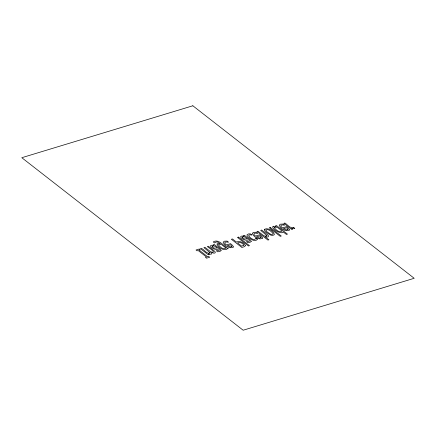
<?xml version="1.0" encoding="UTF-8"?>
<svg xmlns="http://www.w3.org/2000/svg" width="436" height="436" viewBox="0 0 436 436"><rect width="100%" height="100%" fill="white"/><g stroke="black" fill="none" stroke-linecap="round" stroke-linejoin="round"><path stroke-width="0.65" d="M256.014 238.258C254.76 241.566 249.07 237.734 248.705 235.271C249.599 233.691 254.335 236.628 250.537 233.925L248.7 233.87L247.212 234.535A4.202 1.858 26 0 0 247.31 235.952C249.43 238.563 254.526 242.503 257.562 239.402L256.014 238.258M210.147 252.793C207.389 255.016 203.797 249.288 201.47 248.346L200.446 248.656L208.337 254.809L209.367 254.493L208.49 253.812L210.73 254.243L211.689 253.943L211.487 252.613L214.131 253.191L215.275 252.766L215.139 251.817L213.591 250.291L208.397 246.242L207.367 246.553C208.179 247.381 218.185 253.703 210.784 251.877L204.936 247.294L203.906 247.604L210.147 252.793M274.44 227.521L274.424 227.777C275.906 229.794 278.833 232.535 281.569 231.396L281.923 230.927C279.852 229.718 277.203 225.783 274.44 227.521M266.854 235.554L266.685 235.92A3.112 1.379 26 0 1 265.317 236.089L263.835 235.794L257.943 231.2L256.913 231.511L267.911 240.078L268.936 239.767L264.957 236.666L267.35 237.053L268.282 236.792L268.549 235.936L267.987 235.086L261.709 230.055L260.684 230.366L266.854 235.554M218.67 244.781L218.638 245.027C220.006 246.994 222.894 249.572 225.488 248.433L225.853 247.953L221.521 244.574L219.613 244.367L218.67 244.781M265.856 230.006L266.527 231.451L270.434 234.143A2.474 1.095 26 0 0 271.993 234.426L272.745 234.197A2.458 1.09 26 0 0 272.903 233.396C271.366 231.587 268.396 228.6 265.856 230.006M217.014 244.04C217.913 247.506 223.101 250.667 226.649 249.327L226.933 248.793L228.3 248.749C224.104 246.754 218.877 238.247 213.22 241.904L214.61 242.983L215.94 241.996L217.395 241.942L220.425 243.719L218.305 243.435L217.014 244.04M221.107 250.504L219.858 251.518L217.635 251.801L216.283 250.749L219.21 250.384L219.461 249.872L218.441 248.814C215.052 251.676 205.274 243.828 214.087 245.424L213.248 244.77L214.267 244.46L220.311 249.212L221.107 250.504M251.261 241.348L250.013 242.362L247.79 242.645L246.444 241.593L249.365 241.228L249.615 240.716L248.596 239.658C245.206 242.52 235.429 234.672 244.242 236.268L243.402 235.609L244.422 235.304L250.466 240.056L251.261 241.348M264.374 229.309L264.641 230.802L265.797 232.094L270.489 234.988A4.322 1.918 26 0 0 272.909 235.364L274.402 234.693C273.863 231.009 267.884 227.298 264.374 229.309M231.859 246.34L230.399 246.989L227.341 245.719L230.568 244.738L231.859 246.34M260.995 237.495L259.534 238.143L256.477 236.868L259.703 235.892L260.995 237.495M287.929 229.32L286.468 229.963L283.411 228.693L286.637 227.712L287.929 229.32M212.218 246.258L212.327 246.972L214.049 248.111L217.379 247.991L215.188 246.28L213.166 245.953L212.218 246.258M242.378 237.102L242.481 237.816L244.209 238.955L247.539 238.835L245.348 237.124L243.321 236.797L242.378 237.102M245.386 245.691L244.552 246.618L241.876 247.474L231.358 239.271L232.437 238.939L236.361 241.996C239.582 240.677 244.253 242.372 245.386 245.691M233.336 246.929L233.2 247.267C229.592 249.027 224.327 245.73 223.134 242.214L224.355 241.195L227.107 241.081C230.922 243.675 225.734 240.885 224.845 242.498L224.922 243.506L226.322 244.923L230.551 243.642L232.699 245.501L233.336 246.929M262.472 238.083L262.336 238.421C258.728 240.181 253.463 236.879 252.27 233.369L253.49 232.35L256.243 232.235C260.058 234.824 254.869 232.039 253.981 233.652L254.057 234.661L255.458 236.078L259.687 234.791L261.834 236.655L262.472 238.083M289.406 229.908L289.27 230.241C285.662 232.001 280.397 228.704 279.204 225.189L280.424 224.169L283.177 224.055C286.997 226.649 281.803 223.859 280.915 225.477L280.991 226.48L282.392 227.897L286.621 226.616L288.768 228.48L289.406 229.908M243.697 245.179L241.757 246.209L237.555 242.928C239.707 241.887 242.874 242.934 243.697 245.179M293.493 227.407C290.016 228.905 287.52 224.377 284.877 223.019L283.847 223.33L291.744 229.483L292.769 229.173L291.597 228.257C292.698 228.66 297.014 229.276 293.493 227.407M273.405 226.262L272.996 226.464A3.483 1.542 26 0 0 272.822 227.581C274.762 230.361 278.026 232.546 281.471 232.759A4.927 2.185 26 0 0 283.024 231.789L286.447 234.454L287.471 234.143L276.479 225.57L275.448 225.881L276.255 226.507L273.405 226.262M192.848 105.774L21.8 157.707L243.152 330.226L414.2 278.293L192.848 105.774M199.192 249.032L196.037 249.992L197.11 250.831L198.151 250.515L206.522 257.044L205.487 257.36L206.56 258.194L209.716 257.235L208.642 256.401L207.607 256.717L199.23 250.188L200.266 249.872L199.192 249.032M238.487 237.102L237.462 237.413L248.46 245.986L249.485 245.675L238.487 237.102M270.271 227.456L269.246 227.766L280.244 236.334L281.269 236.023L270.271 227.456"/></g></svg>
